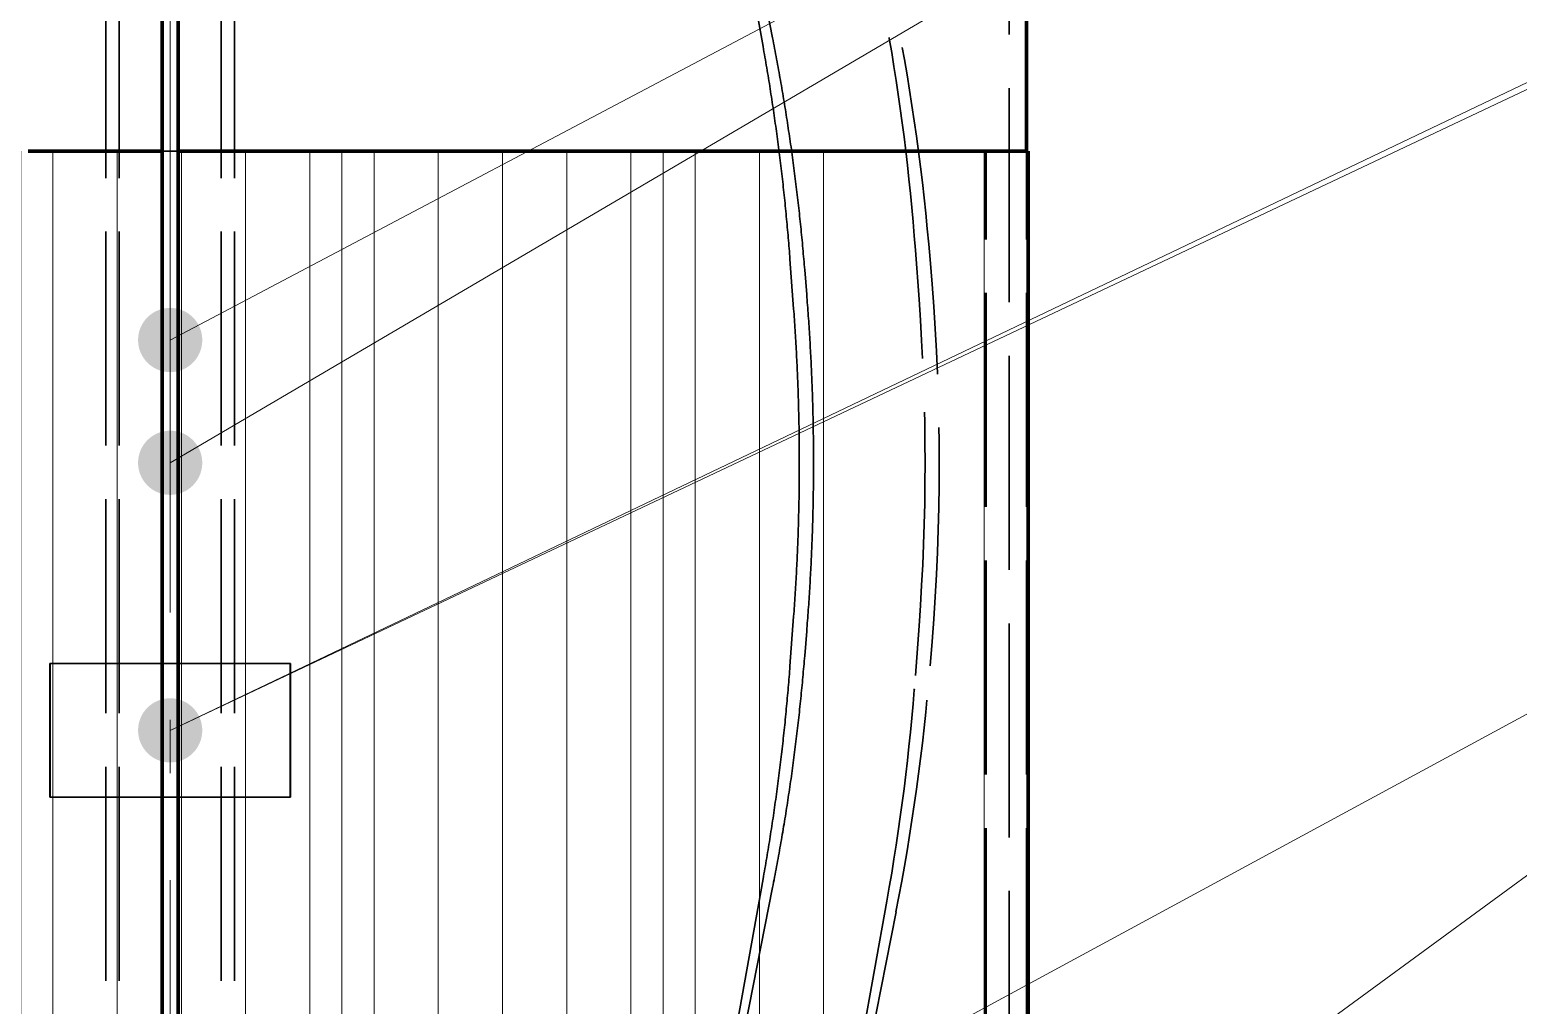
# Model space of a CAD drawing. Header units: millimetres. Extents: x 0 to 2382, y 0 to 420.
# Drawn here: x 159.17 to 186.98, y 247.57 to 265.8 of the extents above; entities that cross this region are included whole.
import ezdxf

# ---------------------------------------------------------------- set-up
doc = ezdxf.new("R2010")
doc.units = ezdxf.units.MM
doc.linetypes.add('IRAM-E-TRAZOS', pattern=[5, 4, -1])
doc.linetypes.add('IRAM-F-TRAZO-PUNTO', pattern=[20, 15, -2, 1, -2])
for name, color, linetype, lineweight in [('01-VISIBLE', 7, 'CONTINUOUS', 70), ('02-OCULTA', 4, 'IRAM-E-TRAZOS', 35), ('03-EJE', 1, 'IRAM-F-TRAZO-PUNTO', 18), ('05-RAYADO', 8, 'CONTINUOUS', 18), ('08-FINA', 5, 'CONTINUOUS', 18)]:
    doc.layers.add(name, color=color, linetype=linetype, lineweight=lineweight)

msp = doc.modelspace()

# ---------------------------------------------------------------- hatches: boundary and pattern name
at = {"layer": '05-RAYADO'}
h = msp.add_hatch(dxfattribs=at)
h.set_pattern_fill('ANSI31', scale=0.94488, angle=45)
h.paths.add_polyline_path([(177.008, 241.884), (177.008, 263.535), (146.574, 263.535), (146.574, 241.884)])
h = msp.add_hatch(dxfattribs=at)
h.set_pattern_fill('ANSI31', scale=0.377953, angle=45)
h.paths.add_polyline_path([(174.735, 241.884), (174.735, 263.535), (148.847, 263.535), (148.847, 241.884)])
at = {"layer": '08-FINA'}
h = msp.add_hatch(color=7, dxfattribs=at)
h.dxf.hatch_style = 1
edge = h.paths.add_edge_path()
edge.add_arc((161.791, 260.003), 0.6, 0, 360)
h = msp.add_hatch(color=7, dxfattribs=at)
h.dxf.hatch_style = 1
edge = h.paths.add_edge_path()
edge.add_arc((161.791, 257.709), 0.6, 0, 360)
h = msp.add_hatch(color=7, dxfattribs=at)
h.dxf.hatch_style = 1
edge = h.paths.add_edge_path()
edge.add_arc((161.791, 252.709), 0.6, 0, 360)
h = msp.add_hatch(color=7, dxfattribs=at)
h.dxf.hatch_style = 1
edge = h.paths.add_edge_path()
edge.add_arc((161.791, 252.709), 0.6, 0, 360)

# ---------------------------------------------------------------- linework, layer by layer
at = {"layer": '01-VISIBLE'}
for p, q in [((161.641, 231.297), (161.641, 289.609)), ((161.941, 231.297), (161.941, 289.609)), ((177.791, 263.535), (177.791, 289.709)), ((177.821, 241.884), (177.821, 263.535))]:
    msp.add_line(p, q, dxfattribs=at)
for points in [[(159.136, 263.535), (159.186, 263.535), (159.236, 263.535), (159.286, 263.535), (159.336, 263.535), (159.387, 263.535), (159.437, 263.535), (159.487, 263.535), (159.537, 263.535), (159.587, 263.535), (159.637, 263.535), (159.687, 263.535), (159.737, 263.535), (159.787, 263.535), (159.837, 263.535), (159.888, 263.535), (159.938, 263.535), (159.988, 263.535), (160.038, 263.535), (160.088, 263.535), (160.138, 263.535), (160.188, 263.535), (160.238, 263.535), (160.288, 263.535), (160.338, 263.535), (160.388, 263.535), (160.439, 263.535), (160.489, 263.535), (160.539, 263.535), (160.589, 263.535), (160.639, 263.535), (160.689, 263.535), (160.739, 263.535), (160.789, 263.535), (160.839, 263.535), (160.889, 263.535), (160.94, 263.535), (160.99, 263.535), (161.04, 263.535), (161.09, 263.535), (161.14, 263.535), (161.19, 263.535), (161.24, 263.535), (161.29, 263.535), (161.34, 263.535), (161.39, 263.535), (161.44, 263.535), (161.491, 263.535), (161.541, 263.535), (161.591, 263.535), (161.641, 263.535)], [(161.941, 263.535), (161.991, 263.535), (162.041, 263.535), (162.091, 263.535), (162.141, 263.535), (162.191, 263.535), (162.241, 263.535), (162.292, 263.535), (162.342, 263.535), (162.392, 263.535), (162.442, 263.535), (162.492, 263.535), (162.542, 263.535), (162.592, 263.535), (162.642, 263.535), (162.692, 263.535), (162.742, 263.535), (162.792, 263.535), (162.843, 263.535), (162.893, 263.535), (162.943, 263.535), (162.993, 263.535), (163.043, 263.535), (163.093, 263.535), (163.143, 263.535), (163.193, 263.535), (163.243, 263.535), (163.293, 263.535), (163.344, 263.535), (163.394, 263.535), (163.444, 263.535), (163.494, 263.535), (163.544, 263.535), (163.594, 263.535), (163.644, 263.535), (163.694, 263.535), (163.744, 263.535), (163.794, 263.535), (163.844, 263.535), (163.895, 263.535), (163.945, 263.535), (163.995, 263.535), (164.045, 263.535), (164.095, 263.535), (164.145, 263.535), (164.195, 263.535), (164.245, 263.535), (164.295, 263.535), (164.345, 263.535), (164.395, 263.535), (164.446, 263.535), (164.496, 263.535), (164.546, 263.535), (164.596, 263.535), (164.646, 263.535), (164.696, 263.535), (164.746, 263.535), (164.796, 263.535), (164.846, 263.535), (164.896, 263.535), (164.947, 263.535), (164.997, 263.535), (165.047, 263.535), (165.097, 263.535), (165.147, 263.535), (165.197, 263.535), (165.247, 263.535), (165.297, 263.535), (165.347, 263.535), (165.397, 263.535), (165.447, 263.535), (165.498, 263.535), (165.548, 263.535), (165.598, 263.535), (165.648, 263.535), (165.698, 263.535), (165.748, 263.535), (165.798, 263.535), (165.848, 263.535), (165.898, 263.535), (165.948, 263.535), (165.999, 263.535), (166.049, 263.535), (166.099, 263.535), (166.149, 263.535), (166.199, 263.535), (166.249, 263.535), (166.299, 263.535), (166.349, 263.535), (166.399, 263.535), (166.449, 263.535), (166.499, 263.535), (166.55, 263.535), (166.6, 263.535), (166.65, 263.535), (166.7, 263.535), (166.75, 263.535), (166.8, 263.535), (166.85, 263.535), (166.9, 263.535), (166.95, 263.535), (167, 263.535), (167.051, 263.535), (167.101, 263.535), (167.151, 263.535), (167.201, 263.535), (167.251, 263.535), (167.301, 263.535), (167.351, 263.535), (167.401, 263.535), (167.451, 263.535), (167.501, 263.535), (167.551, 263.535), (167.602, 263.535), (167.652, 263.535), (167.702, 263.535), (167.752, 263.535), (167.802, 263.535), (167.852, 263.535), (167.902, 263.535), (167.952, 263.535), (168.002, 263.535), (168.052, 263.535), (168.102, 263.535), (168.153, 263.535), (168.203, 263.535), (168.253, 263.535), (168.303, 263.535), (168.353, 263.535), (168.403, 263.535), (168.453, 263.535), (168.503, 263.535), (168.553, 263.535), (168.603, 263.535), (168.654, 263.535), (168.704, 263.535), (168.754, 263.535), (168.804, 263.535), (168.854, 263.535), (168.904, 263.535), (168.954, 263.535), (169.004, 263.535), (169.054, 263.535), (169.104, 263.535), (169.154, 263.535), (169.205, 263.535), (169.255, 263.535), (169.305, 263.535), (169.355, 263.535), (169.405, 263.535), (169.455, 263.535), (169.505, 263.535), (169.555, 263.535), (169.605, 263.535), (169.655, 263.535), (169.706, 263.535), (169.756, 263.535), (169.806, 263.535), (169.856, 263.535), (169.906, 263.535), (169.956, 263.535), (170.006, 263.535), (170.056, 263.535), (170.106, 263.535), (170.156, 263.535), (170.206, 263.535), (170.257, 263.535), (170.307, 263.535), (170.357, 263.535), (170.407, 263.535), (170.457, 263.535), (170.507, 263.535), (170.557, 263.535), (170.607, 263.535), (170.657, 263.535), (170.707, 263.535), (170.758, 263.535), (170.808, 263.535), (170.858, 263.535), (170.908, 263.535), (170.958, 263.535), (171.008, 263.535), (171.058, 263.535), (171.108, 263.535), (171.158, 263.535), (171.208, 263.535), (171.258, 263.535), (171.309, 263.535), (171.359, 263.535), (171.409, 263.535), (171.459, 263.535), (171.509, 263.535), (171.559, 263.535), (171.609, 263.535), (171.659, 263.535), (171.709, 263.535), (171.759, 263.535), (171.809, 263.535), (171.86, 263.535), (171.91, 263.535), (171.96, 263.535), (172.01, 263.535), (172.06, 263.535), (172.11, 263.535), (172.16, 263.535), (172.21, 263.535), (172.26, 263.535), (172.31, 263.535), (172.361, 263.535), (172.411, 263.535), (172.461, 263.535), (172.511, 263.535), (172.561, 263.535), (172.611, 263.535), (172.661, 263.535), (172.711, 263.535), (172.761, 263.535), (172.811, 263.535), (172.861, 263.535), (172.912, 263.535), (172.962, 263.535), (173.012, 263.535), (173.062, 263.535), (173.112, 263.535), (173.162, 263.535), (173.212, 263.535), (173.262, 263.535), (173.312, 263.535), (173.362, 263.535), (173.413, 263.535), (173.463, 263.535), (173.513, 263.535), (173.563, 263.535), (173.613, 263.535), (173.663, 263.535), (173.713, 263.535), (173.763, 263.535), (173.813, 263.535), (173.863, 263.535), (173.913, 263.535), (173.964, 263.535), (174.014, 263.535), (174.064, 263.535), (174.114, 263.535), (174.164, 263.535), (174.214, 263.535), (174.264, 263.535), (174.314, 263.535), (174.364, 263.535), (174.414, 263.535), (174.465, 263.535), (174.515, 263.535), (174.565, 263.535), (174.615, 263.535), (174.665, 263.535), (174.715, 263.535), (174.765, 263.535), (174.815, 263.535), (174.865, 263.535), (174.915, 263.535), (174.965, 263.535), (175.016, 263.535), (175.066, 263.535), (175.116, 263.535), (175.166, 263.535), (175.216, 263.535), (175.266, 263.535), (175.316, 263.535), (175.366, 263.535), (175.416, 263.535), (175.466, 263.535), (175.516, 263.535), (175.567, 263.535), (175.617, 263.535), (175.667, 263.535), (175.717, 263.535), (175.767, 263.535), (175.817, 263.535), (175.867, 263.535), (175.917, 263.535), (175.967, 263.535), (176.017, 263.535), (176.068, 263.535), (176.118, 263.535), (176.168, 263.535), (176.218, 263.535), (176.268, 263.535), (176.318, 263.535), (176.368, 263.535), (176.418, 263.535), (176.468, 263.535), (176.518, 263.535), (176.568, 263.535), (176.619, 263.535), (176.669, 263.535), (176.719, 263.535), (176.769, 263.535), (176.819, 263.535), (176.869, 263.535), (176.919, 263.535), (176.969, 263.535), (177.019, 263.535), (177.069, 263.535), (177.12, 263.535), (177.17, 263.535), (177.22, 263.535), (177.27, 263.535), (177.32, 263.535), (177.37, 263.535), (177.42, 263.535), (177.47, 263.535), (177.52, 263.535), (177.57, 263.535), (177.62, 263.535), (177.671, 263.535), (177.721, 263.535), (177.771, 263.535), (177.821, 263.535)]]:
    msp.add_lwpolyline(points, dxfattribs=at)
at = {"layer": '02-OCULTA'}
for p, q in [((160.591, 218.029), (160.591, 301.976)), ((160.841, 218.029), (160.841, 301.976)), ((162.741, 218.029), (162.741, 301.976)), ((162.991, 218.029), (162.991, 301.976)), ((161.641, 225.809), (161.641, 289.609)), ((161.941, 225.809), (161.941, 289.609)), ((177.471, 225.709), (177.471, 289.709)), ((172.869, 265.487), (171.466, 273.318)), ((172.869, 265.487), (171.466, 273.318)), ((173.048, 265.647), (171.581, 273.119)), ((177.008, 263.535), (177.036, 263.535)), ((177.008, 241.884), (177.008, 263.535)), ((177.036, 241.884), (177.036, 263.535)), ((177.791, 241.884), (177.791, 263.535)), ((177.791, 241.884), (177.791, 263.535)), ((173.441, 260.584), (173.372, 261.511)), ((173.441, 260.584), (173.372, 261.511)), ((175.784, 260.758), (175.716, 261.685)), ((175.784, 260.758), (175.716, 261.685)), ((176.027, 261.047), (175.99, 261.505)), ((173.685, 260.856), (173.648, 261.315)), ((173.372, 253.908), (173.441, 254.835)), ((173.372, 253.908), (173.441, 254.835)), ((173.648, 254.104), (173.685, 254.563)), ((175.716, 253.734), (175.784, 254.661)), ((175.716, 253.734), (175.784, 254.661)), ((175.99, 253.913), (176.027, 254.372)), ((159.544, 251.459), (159.544, 253.959)), ((159.548, 253.959), (159.544, 253.959)), ((159.548, 251.459), (159.548, 253.959)), ((164.033, 253.959), (164.038, 253.959)), ((164.033, 251.459), (164.033, 253.959)), ((164.038, 251.459), (164.038, 253.959)), ((159.548, 251.459), (159.544, 251.459)), ((164.033, 251.459), (164.038, 251.459)), ((171.466, 242.101), (172.869, 249.932)), ((171.466, 242.101), (172.869, 249.932)), ((171.581, 242.3), (173.048, 249.771)), ((173.779, 241.687), (175.183, 249.518)), ((173.779, 241.687), (175.183, 249.518)), ((173.887, 241.847), (175.354, 249.319))]:
    msp.add_line(p, q, dxfattribs=at)
for points in [[(173.648, 261.315), (173.644, 261.365), (173.639, 261.415), (173.635, 261.465), (173.631, 261.515), (173.627, 261.565), (173.622, 261.616), (173.618, 261.666), (173.613, 261.716), (173.608, 261.766), (173.604, 261.816), (173.599, 261.866), (173.594, 261.916), (173.589, 261.966), (173.584, 262.016), (173.579, 262.066), (173.574, 262.116), (173.569, 262.166), (173.564, 262.216), (173.559, 262.266), (173.553, 262.316), (173.548, 262.366), (173.542, 262.416), (173.537, 262.466), (173.531, 262.516), (173.526, 262.566), (173.52, 262.616), (173.514, 262.666), (173.508, 262.716), (173.502, 262.766), (173.496, 262.816), (173.49, 262.866), (173.484, 262.916), (173.478, 262.966), (173.472, 263.016), (173.465, 263.066), (173.459, 263.116), (173.452, 263.166), (173.446, 263.215), (173.439, 263.265), (173.433, 263.315), (173.426, 263.365), (173.419, 263.415), (173.412, 263.465), (173.406, 263.515), (173.399, 263.564), (173.392, 263.614), (173.385, 263.664), (173.377, 263.714), (173.37, 263.764), (173.363, 263.813), (173.356, 263.863), (173.348, 263.913), (173.341, 263.963), (173.333, 264.012), (173.325, 264.062), (173.318, 264.112), (173.31, 264.161), (173.302, 264.211), (173.294, 264.261), (173.286, 264.31), (173.278, 264.36), (173.27, 264.41), (173.262, 264.459), (173.254, 264.509), (173.246, 264.559), (173.238, 264.608), (173.229, 264.658), (173.221, 264.707), (173.212, 264.757), (173.204, 264.807), (173.195, 264.856), (173.186, 264.906), (173.178, 264.955), (173.169, 265.005), (173.16, 265.054), (173.151, 265.104), (173.142, 265.153), (173.133, 265.203), (173.124, 265.252), (173.114, 265.302), (173.105, 265.351), (173.096, 265.401), (173.086, 265.45), (173.077, 265.499), (173.067, 265.549), (173.058, 265.598), (173.048, 265.647)], [(173.372, 261.511), (173.368, 261.561), (173.364, 261.611), (173.361, 261.661), (173.357, 261.711), (173.353, 261.761), (173.349, 261.811), (173.344, 261.861), (173.34, 261.911), (173.336, 261.961), (173.332, 262.011), (173.327, 262.06), (173.323, 262.11), (173.318, 262.16), (173.314, 262.21), (173.309, 262.26), (173.304, 262.31), (173.3, 262.36), (173.295, 262.41), (173.29, 262.46), (173.285, 262.509), (173.28, 262.559), (173.275, 262.609), (173.27, 262.659), (173.264, 262.709), (173.259, 262.759), (173.254, 262.809), (173.248, 262.858), (173.243, 262.908), (173.237, 262.958), (173.232, 263.008), (173.226, 263.058), (173.22, 263.107), (173.214, 263.157), (173.209, 263.207), (173.203, 263.257), (173.197, 263.306), (173.191, 263.356), (173.184, 263.406), (173.178, 263.456), (173.172, 263.505), (173.166, 263.555), (173.159, 263.605), (173.153, 263.654), (173.146, 263.704), (173.14, 263.754), (173.133, 263.803), (173.126, 263.853), (173.12, 263.903), (173.113, 263.952), (173.106, 264.002), (173.099, 264.052), (173.092, 264.101), (173.085, 264.151), (173.078, 264.201), (173.071, 264.25), (173.063, 264.3), (173.056, 264.349), (173.049, 264.399), (173.041, 264.448), (173.034, 264.498), (173.026, 264.547), (173.018, 264.597), (173.011, 264.646), (173.003, 264.696), (172.995, 264.745), (172.987, 264.795), (172.979, 264.844), (172.971, 264.894), (172.963, 264.943), (172.955, 264.993), (172.946, 265.042), (172.938, 265.092), (172.93, 265.141), (172.921, 265.19), (172.913, 265.24), (172.904, 265.289), (172.896, 265.339), (172.887, 265.388), (172.878, 265.437), (172.869, 265.487)], [(173.372, 261.511), (173.368, 261.561), (173.364, 261.611), (173.361, 261.661), (173.357, 261.711), (173.353, 261.761), (173.349, 261.811), (173.344, 261.861), (173.34, 261.911), (173.336, 261.961), (173.332, 262.011), (173.327, 262.06), (173.323, 262.11), (173.318, 262.16), (173.314, 262.21), (173.309, 262.26), (173.304, 262.31), (173.3, 262.36), (173.295, 262.41), (173.29, 262.46), (173.285, 262.509), (173.28, 262.559), (173.275, 262.609), (173.27, 262.659), (173.264, 262.709), (173.259, 262.759), (173.254, 262.809), (173.248, 262.858), (173.243, 262.908), (173.237, 262.958), (173.232, 263.008), (173.226, 263.058), (173.22, 263.107), (173.214, 263.157), (173.209, 263.207), (173.203, 263.257), (173.197, 263.306), (173.191, 263.356), (173.184, 263.406), (173.178, 263.456), (173.172, 263.505), (173.166, 263.555), (173.159, 263.605), (173.153, 263.654), (173.146, 263.704), (173.14, 263.754), (173.133, 263.803), (173.126, 263.853), (173.12, 263.903), (173.113, 263.952), (173.106, 264.002), (173.099, 264.052), (173.092, 264.101), (173.085, 264.151), (173.078, 264.201), (173.071, 264.25), (173.063, 264.3), (173.056, 264.349), (173.049, 264.399), (173.041, 264.448), (173.034, 264.498), (173.026, 264.547), (173.018, 264.597), (173.011, 264.646), (173.003, 264.696), (172.995, 264.745), (172.987, 264.795), (172.979, 264.844), (172.971, 264.894), (172.963, 264.943), (172.955, 264.993), (172.946, 265.042), (172.938, 265.092), (172.93, 265.141), (172.921, 265.19), (172.913, 265.24), (172.904, 265.289), (172.896, 265.339), (172.887, 265.388), (172.878, 265.437), (172.869, 265.487)], [(159.151, 263.535), (159.231, 263.535), (159.311, 263.535), (159.391, 263.535), (159.471, 263.535), (159.551, 263.535), (159.631, 263.535), (159.711, 263.535), (159.791, 263.535), (159.871, 263.535), (159.951, 263.535), (160.031, 263.535), (160.111, 263.535), (160.191, 263.535), (160.271, 263.535), (160.351, 263.535), (160.431, 263.535), (160.511, 263.535), (160.591, 263.535), (160.671, 263.535), (160.751, 263.535), (160.831, 263.535), (160.911, 263.535), (160.991, 263.535), (161.071, 263.535), (161.151, 263.535), (161.231, 263.535), (161.311, 263.535), (161.391, 263.535), (161.471, 263.535), (161.551, 263.535), (161.631, 263.535), (161.711, 263.535), (161.791, 263.535), (161.871, 263.535), (161.951, 263.535), (162.031, 263.535), (162.111, 263.535), (162.191, 263.535), (162.271, 263.535), (162.351, 263.535), (162.431, 263.535), (162.511, 263.535), (162.591, 263.535), (162.671, 263.535), (162.751, 263.535), (162.831, 263.535), (162.911, 263.535), (162.991, 263.535), (163.071, 263.535), (163.151, 263.535), (163.231, 263.535), (163.311, 263.535), (163.391, 263.535), (163.471, 263.535), (163.551, 263.535), (163.631, 263.535), (163.711, 263.535), (163.791, 263.535), (163.871, 263.535), (163.951, 263.535), (164.031, 263.535), (164.111, 263.535), (164.191, 263.535), (164.271, 263.535), (164.351, 263.535), (164.431, 263.535), (164.511, 263.535), (164.591, 263.535), (164.671, 263.535), (164.751, 263.535), (164.831, 263.535), (164.911, 263.535), (164.991, 263.535), (165.071, 263.535), (165.151, 263.535), (165.231, 263.535), (165.311, 263.535), (165.391, 263.535), (165.471, 263.535), (165.551, 263.535), (165.631, 263.535), (165.711, 263.535), (165.791, 263.535), (165.871, 263.535), (165.951, 263.535), (166.031, 263.535), (166.111, 263.535), (166.191, 263.535), (166.271, 263.535), (166.351, 263.535), (166.431, 263.535), (166.511, 263.535), (166.591, 263.535), (166.671, 263.535), (166.751, 263.535), (166.831, 263.535), (166.911, 263.535), (166.991, 263.535), (167.071, 263.535), (167.151, 263.535), (167.231, 263.535), (167.311, 263.535), (167.391, 263.535), (167.471, 263.535), (167.551, 263.535), (167.631, 263.535), (167.711, 263.535), (167.791, 263.535), (167.871, 263.535), (167.951, 263.535), (168.031, 263.535), (168.111, 263.535), (168.191, 263.535), (168.271, 263.535), (168.351, 263.535), (168.431, 263.535), (168.511, 263.535), (168.591, 263.535), (168.671, 263.535), (168.751, 263.535), (168.831, 263.535), (168.911, 263.535), (168.991, 263.535), (169.071, 263.535), (169.151, 263.535), (169.231, 263.535), (169.311, 263.535), (169.391, 263.535), (169.471, 263.535), (169.551, 263.535), (169.631, 263.535), (169.711, 263.535), (169.791, 263.535), (169.871, 263.535), (169.951, 263.535), (170.031, 263.535), (170.111, 263.535), (170.191, 263.535), (170.271, 263.535), (170.351, 263.535), (170.431, 263.535), (170.511, 263.535), (170.591, 263.535), (170.671, 263.535), (170.751, 263.535), (170.831, 263.535), (170.911, 263.535), (170.991, 263.535), (171.071, 263.535), (171.151, 263.535), (171.231, 263.535), (171.311, 263.535), (171.391, 263.535), (171.471, 263.535), (171.551, 263.535), (171.631, 263.535), (171.711, 263.535), (171.791, 263.535), (171.871, 263.535), (171.951, 263.535), (172.031, 263.535), (172.111, 263.535), (172.191, 263.535), (172.271, 263.535), (172.351, 263.535), (172.431, 263.535), (172.511, 263.535), (172.591, 263.535), (172.671, 263.535), (172.751, 263.535), (172.831, 263.535), (172.911, 263.535), (172.991, 263.535), (173.071, 263.535), (173.151, 263.535), (173.231, 263.535), (173.311, 263.535), (173.391, 263.535), (173.471, 263.535), (173.551, 263.535), (173.631, 263.535), (173.711, 263.535), (173.791, 263.535), (173.871, 263.535), (173.951, 263.535), (174.031, 263.535), (174.111, 263.535), (174.191, 263.535), (174.271, 263.535), (174.351, 263.535), (174.431, 263.535), (174.511, 263.535), (174.591, 263.535), (174.671, 263.535), (174.751, 263.535), (174.831, 263.535), (174.911, 263.535), (174.991, 263.535), (175.071, 263.535), (175.151, 263.535), (175.231, 263.535), (175.311, 263.535), (175.391, 263.535), (175.471, 263.535), (175.551, 263.535), (175.631, 263.535), (175.711, 263.535), (175.791, 263.535), (175.871, 263.535), (175.951, 263.535), (176.031, 263.535), (176.111, 263.535), (176.191, 263.535), (176.271, 263.535), (176.351, 263.535), (176.431, 263.535), (176.511, 263.535), (176.591, 263.535), (176.671, 263.535), (176.751, 263.535), (176.831, 263.535), (176.911, 263.535), (176.991, 263.535), (177.071, 263.535), (177.151, 263.535), (177.231, 263.535), (177.311, 263.535), (177.391, 263.535), (177.471, 263.535), (177.551, 263.535), (177.631, 263.535), (177.711, 263.535), (177.791, 263.535)], [(161.641, 263.535), (161.691, 263.535), (161.741, 263.535), (161.791, 263.535), (161.841, 263.535), (161.891, 263.535), (161.941, 263.535)], [(177.791, 263.535), (177.739, 263.535), (177.686, 263.535), (177.634, 263.535), (177.582, 263.535), (177.53, 263.535), (177.478, 263.535), (177.425, 263.535), (177.373, 263.535), (177.321, 263.535), (177.269, 263.535), (177.217, 263.535), (177.164, 263.535), (177.112, 263.535), (177.06, 263.535), (177.008, 263.535)], [(177.821, 263.535), (177.769, 263.535), (177.716, 263.535), (177.664, 263.535), (177.612, 263.535), (177.559, 263.535), (177.507, 263.535), (177.455, 263.535), (177.402, 263.535), (177.35, 263.535), (177.298, 263.535), (177.246, 263.535), (177.193, 263.535), (177.141, 263.535), (177.089, 263.535), (177.036, 263.535)], [(173.685, 254.563), (173.689, 254.612), (173.693, 254.662), (173.697, 254.712), (173.701, 254.762), (173.704, 254.812), (173.708, 254.862), (173.712, 254.912), (173.715, 254.961), (173.719, 255.011), (173.722, 255.061), (173.726, 255.111), (173.729, 255.161), (173.732, 255.211), (173.735, 255.261), (173.739, 255.311), (173.742, 255.361), (173.745, 255.41), (173.748, 255.46), (173.75, 255.51), (173.753, 255.56), (173.756, 255.61), (173.759, 255.66), (173.761, 255.71), (173.764, 255.76), (173.766, 255.81), (173.769, 255.86), (173.771, 255.91), (173.773, 255.96), (173.776, 256.01), (173.778, 256.06), (173.78, 256.11), (173.782, 256.16), (173.784, 256.21), (173.786, 256.26), (173.788, 256.31), (173.789, 256.36), (173.791, 256.409), (173.793, 256.459), (173.794, 256.509), (173.796, 256.559), (173.797, 256.609), (173.799, 256.659), (173.8, 256.709), (173.801, 256.759), (173.802, 256.809), (173.803, 256.859), (173.805, 256.909), (173.806, 256.959), (173.806, 257.009), (173.807, 257.059), (173.808, 257.109), (173.809, 257.159), (173.81, 257.209), (173.81, 257.259), (173.811, 257.309), (173.811, 257.359), (173.812, 257.409), (173.812, 257.459), (173.812, 257.509), (173.812, 257.559), (173.813, 257.609), (173.813, 257.659), (173.813, 257.709), (173.813, 257.759), (173.813, 257.809), (173.812, 257.859), (173.812, 257.909), (173.812, 257.959), (173.812, 258.009), (173.811, 258.059), (173.811, 258.109), (173.81, 258.159), (173.81, 258.209), (173.809, 258.259), (173.808, 258.309), (173.807, 258.359), (173.806, 258.409), (173.806, 258.459), (173.805, 258.509), (173.803, 258.559), (173.802, 258.609), (173.801, 258.659), (173.8, 258.709), (173.799, 258.759), (173.797, 258.809), (173.796, 258.859), (173.794, 258.909), (173.793, 258.959), (173.791, 259.009), (173.789, 259.059), (173.788, 259.109), (173.786, 259.159), (173.784, 259.209), (173.782, 259.259), (173.78, 259.309), (173.778, 259.359), (173.776, 259.409), (173.773, 259.459), (173.771, 259.509), (173.769, 259.559), (173.766, 259.609), (173.764, 259.659), (173.761, 259.709), (173.759, 259.759), (173.756, 259.809), (173.753, 259.858), (173.75, 259.908), (173.748, 259.958), (173.745, 260.008), (173.742, 260.058), (173.739, 260.108), (173.735, 260.158), (173.732, 260.208), (173.729, 260.258), (173.726, 260.308), (173.722, 260.358), (173.719, 260.407), (173.715, 260.457), (173.712, 260.507), (173.708, 260.557), (173.704, 260.607), (173.701, 260.657), (173.697, 260.707), (173.693, 260.757), (173.689, 260.806), (173.685, 260.856)], [(173.441, 254.835), (173.444, 254.884), (173.448, 254.934), (173.452, 254.984), (173.455, 255.034), (173.459, 255.084), (173.462, 255.134), (173.465, 255.184), (173.468, 255.234), (173.472, 255.284), (173.475, 255.334), (173.478, 255.384), (173.481, 255.434), (173.484, 255.484), (173.486, 255.534), (173.489, 255.584), (173.492, 255.634), (173.495, 255.684), (173.497, 255.734), (173.5, 255.784), (173.502, 255.834), (173.504, 255.884), (173.507, 255.933), (173.509, 255.983), (173.511, 256.033), (173.513, 256.083), (173.515, 256.133), (173.517, 256.183), (173.519, 256.233), (173.521, 256.283), (173.523, 256.334), (173.525, 256.384), (173.526, 256.434), (173.528, 256.484), (173.53, 256.534), (173.531, 256.584), (173.532, 256.634), (173.534, 256.684), (173.535, 256.734), (173.536, 256.784), (173.538, 256.834), (173.539, 256.884), (173.54, 256.934), (173.541, 256.984), (173.542, 257.034), (173.542, 257.084), (173.543, 257.134), (173.544, 257.184), (173.544, 257.234), (173.545, 257.284), (173.546, 257.334), (173.546, 257.384), (173.546, 257.434), (173.547, 257.484), (173.547, 257.534), (173.547, 257.584), (173.547, 257.634), (173.547, 257.684), (173.547, 257.734), (173.547, 257.784), (173.547, 257.834), (173.547, 257.885), (173.547, 257.935), (173.546, 257.985), (173.546, 258.035), (173.546, 258.085), (173.545, 258.135), (173.544, 258.185), (173.544, 258.235), (173.543, 258.285), (173.542, 258.335), (173.542, 258.385), (173.541, 258.435), (173.54, 258.485), (173.539, 258.535), (173.538, 258.585), (173.536, 258.635), (173.535, 258.685), (173.534, 258.735), (173.532, 258.785), (173.531, 258.835), (173.53, 258.885), (173.528, 258.935), (173.526, 258.985), (173.525, 259.035), (173.523, 259.085), (173.521, 259.135), (173.519, 259.185), (173.517, 259.235), (173.515, 259.285), (173.513, 259.335), (173.511, 259.385), (173.509, 259.435), (173.507, 259.485), (173.504, 259.535), (173.502, 259.585), (173.5, 259.635), (173.497, 259.685), (173.495, 259.735), (173.492, 259.785), (173.489, 259.835), (173.486, 259.885), (173.484, 259.935), (173.481, 259.985), (173.478, 260.035), (173.475, 260.085), (173.472, 260.135), (173.468, 260.185), (173.465, 260.235), (173.462, 260.285), (173.459, 260.335), (173.455, 260.384), (173.452, 260.434), (173.448, 260.484), (173.444, 260.534), (173.441, 260.584)], [(173.441, 254.835), (173.444, 254.884), (173.448, 254.934), (173.452, 254.984), (173.455, 255.034), (173.459, 255.084), (173.462, 255.134), (173.465, 255.184), (173.468, 255.234), (173.472, 255.284), (173.475, 255.334), (173.478, 255.384), (173.481, 255.434), (173.484, 255.484), (173.486, 255.534), (173.489, 255.584), (173.492, 255.634), (173.495, 255.684), (173.497, 255.734), (173.5, 255.784), (173.502, 255.834), (173.504, 255.884), (173.507, 255.933), (173.509, 255.983), (173.511, 256.033), (173.513, 256.083), (173.515, 256.133), (173.517, 256.183), (173.519, 256.233), (173.521, 256.283), (173.523, 256.334), (173.525, 256.384), (173.526, 256.434), (173.528, 256.484), (173.53, 256.534), (173.531, 256.584), (173.532, 256.634), (173.534, 256.684), (173.535, 256.734), (173.536, 256.784), (173.538, 256.834), (173.539, 256.884), (173.54, 256.934), (173.541, 256.984), (173.542, 257.034), (173.542, 257.084), (173.543, 257.134), (173.544, 257.184), (173.544, 257.234), (173.545, 257.284), (173.546, 257.334), (173.546, 257.384), (173.546, 257.434), (173.547, 257.484), (173.547, 257.534), (173.547, 257.584), (173.547, 257.634), (173.547, 257.684), (173.547, 257.734), (173.547, 257.784), (173.547, 257.834), (173.547, 257.885), (173.547, 257.935), (173.546, 257.985), (173.546, 258.035), (173.546, 258.085), (173.545, 258.135), (173.544, 258.185), (173.544, 258.235), (173.543, 258.285), (173.542, 258.335), (173.542, 258.385), (173.541, 258.435), (173.54, 258.485), (173.539, 258.535), (173.538, 258.585), (173.536, 258.635), (173.535, 258.685), (173.534, 258.735), (173.532, 258.785), (173.531, 258.835), (173.53, 258.885), (173.528, 258.935), (173.526, 258.985), (173.525, 259.035), (173.523, 259.085), (173.521, 259.135), (173.519, 259.185), (173.517, 259.235), (173.515, 259.285), (173.513, 259.335), (173.511, 259.385), (173.509, 259.435), (173.507, 259.485), (173.504, 259.535), (173.502, 259.585), (173.5, 259.635), (173.497, 259.685), (173.495, 259.735), (173.492, 259.785), (173.489, 259.835), (173.486, 259.885), (173.484, 259.935), (173.481, 259.985), (173.478, 260.035), (173.475, 260.085), (173.472, 260.135), (173.468, 260.185), (173.465, 260.235), (173.462, 260.285), (173.459, 260.335), (173.455, 260.384), (173.452, 260.434), (173.448, 260.484), (173.444, 260.534), (173.441, 260.584)], [(164.038, 253.959), (163.987, 253.959), (163.937, 253.959), (163.886, 253.959), (163.836, 253.959), (163.785, 253.959), (163.735, 253.959), (163.684, 253.959), (163.634, 253.959), (163.583, 253.959), (163.533, 253.959), (163.482, 253.959), (163.432, 253.959), (163.381, 253.959), (163.331, 253.959), (163.28, 253.959), (163.23, 253.959), (163.179, 253.959), (163.129, 253.959), (163.078, 253.959), (163.028, 253.959), (162.977, 253.959), (162.927, 253.959), (162.876, 253.959), (162.826, 253.959), (162.775, 253.959), (162.725, 253.959), (162.674, 253.959), (162.624, 253.959), (162.573, 253.959), (162.523, 253.959), (162.472, 253.959), (162.422, 253.959), (162.371, 253.959), (162.321, 253.959), (162.271, 253.959), (162.22, 253.959), (162.17, 253.959), (162.119, 253.959), (162.069, 253.959), (162.018, 253.959), (161.968, 253.959), (161.917, 253.959), (161.867, 253.959), (161.816, 253.959), (161.766, 253.959), (161.715, 253.959), (161.665, 253.959), (161.614, 253.959), (161.564, 253.959), (161.513, 253.959), (161.463, 253.959), (161.412, 253.959), (161.362, 253.959), (161.311, 253.959), (161.261, 253.959), (161.21, 253.959), (161.16, 253.959), (161.109, 253.959), (161.059, 253.959), (161.008, 253.959), (160.958, 253.959), (160.907, 253.959), (160.857, 253.959), (160.806, 253.959), (160.756, 253.959), (160.705, 253.959), (160.655, 253.959), (160.604, 253.959), (160.554, 253.959), (160.503, 253.959), (160.453, 253.959), (160.402, 253.959), (160.352, 253.959), (160.301, 253.959), (160.251, 253.959), (160.2, 253.959), (160.15, 253.959), (160.099, 253.959), (160.049, 253.959), (159.998, 253.959), (159.948, 253.959), (159.897, 253.959), (159.847, 253.959), (159.797, 253.959), (159.746, 253.959), (159.696, 253.959), (159.645, 253.959), (159.595, 253.959), (159.544, 253.959)], [(164.033, 253.959), (163.983, 253.959), (163.933, 253.959), (163.882, 253.959), (163.832, 253.959), (163.781, 253.959), (163.731, 253.959), (163.681, 253.959), (163.63, 253.959), (163.58, 253.959), (163.529, 253.959), (163.479, 253.959), (163.429, 253.959), (163.378, 253.959), (163.328, 253.959), (163.278, 253.959), (163.227, 253.959), (163.177, 253.959), (163.126, 253.959), (163.076, 253.959), (163.026, 253.959), (162.975, 253.959), (162.925, 253.959), (162.874, 253.959), (162.824, 253.959), (162.774, 253.959), (162.723, 253.959), (162.673, 253.959), (162.622, 253.959), (162.572, 253.959), (162.522, 253.959), (162.471, 253.959), (162.421, 253.959), (162.37, 253.959), (162.32, 253.959), (162.27, 253.959), (162.219, 253.959), (162.169, 253.959), (162.118, 253.959), (162.068, 253.959), (162.018, 253.959), (161.967, 253.959), (161.917, 253.959), (161.866, 253.959), (161.816, 253.959), (161.766, 253.959), (161.715, 253.959), (161.665, 253.959), (161.614, 253.959), (161.564, 253.959), (161.514, 253.959), (161.463, 253.959), (161.413, 253.959), (161.362, 253.959), (161.312, 253.959), (161.262, 253.959), (161.211, 253.959), (161.161, 253.959), (161.111, 253.959), (161.06, 253.959), (161.01, 253.959), (160.959, 253.959), (160.909, 253.959), (160.859, 253.959), (160.808, 253.959), (160.758, 253.959), (160.707, 253.959), (160.657, 253.959), (160.607, 253.959), (160.556, 253.959), (160.506, 253.959), (160.455, 253.959), (160.405, 253.959), (160.355, 253.959), (160.304, 253.959), (160.254, 253.959), (160.203, 253.959), (160.153, 253.959), (160.103, 253.959), (160.052, 253.959), (160.002, 253.959), (159.951, 253.959), (159.901, 253.959), (159.851, 253.959), (159.8, 253.959), (159.75, 253.959), (159.699, 253.959), (159.649, 253.959), (159.599, 253.959), (159.548, 253.959)], [(173.048, 249.771), (173.058, 249.821), (173.067, 249.87), (173.077, 249.919), (173.086, 249.969), (173.096, 250.018), (173.105, 250.068), (173.114, 250.117), (173.124, 250.167), (173.133, 250.216), (173.142, 250.265), (173.151, 250.315), (173.16, 250.364), (173.169, 250.414), (173.178, 250.463), (173.186, 250.513), (173.195, 250.563), (173.204, 250.612), (173.212, 250.662), (173.221, 250.711), (173.229, 250.761), (173.238, 250.81), (173.246, 250.86), (173.254, 250.91), (173.262, 250.959), (173.27, 251.009), (173.278, 251.059), (173.286, 251.108), (173.294, 251.158), (173.302, 251.208), (173.31, 251.257), (173.318, 251.307), (173.325, 251.357), (173.333, 251.406), (173.341, 251.456), (173.348, 251.506), (173.356, 251.556), (173.363, 251.605), (173.37, 251.655), (173.377, 251.705), (173.385, 251.755), (173.392, 251.805), (173.399, 251.854), (173.406, 251.904), (173.412, 251.954), (173.419, 252.004), (173.426, 252.054), (173.433, 252.104), (173.439, 252.153), (173.446, 252.203), (173.452, 252.253), (173.459, 252.303), (173.465, 252.353), (173.472, 252.403), (173.478, 252.453), (173.484, 252.503), (173.49, 252.553), (173.496, 252.603), (173.502, 252.653), (173.508, 252.702), (173.514, 252.752), (173.52, 252.802), (173.526, 252.852), (173.531, 252.902), (173.537, 252.952), (173.542, 253.002), (173.548, 253.052), (173.553, 253.102), (173.559, 253.152), (173.564, 253.202), (173.569, 253.252), (173.574, 253.302), (173.579, 253.353), (173.584, 253.403), (173.589, 253.453), (173.594, 253.503), (173.599, 253.553), (173.604, 253.603), (173.608, 253.653), (173.613, 253.703), (173.618, 253.753), (173.622, 253.803), (173.627, 253.853), (173.631, 253.903), (173.635, 253.954), (173.639, 254.004), (173.644, 254.054), (173.648, 254.104)], [(172.869, 249.932), (172.878, 249.981), (172.887, 250.031), (172.896, 250.08), (172.904, 250.13), (172.913, 250.179), (172.921, 250.228), (172.93, 250.278), (172.938, 250.327), (172.946, 250.377), (172.955, 250.426), (172.963, 250.475), (172.971, 250.525), (172.979, 250.574), (172.987, 250.624), (172.995, 250.673), (173.003, 250.723), (173.011, 250.772), (173.018, 250.822), (173.026, 250.871), (173.034, 250.921), (173.041, 250.97), (173.049, 251.02), (173.056, 251.069), (173.063, 251.119), (173.071, 251.169), (173.078, 251.218), (173.085, 251.268), (173.092, 251.317), (173.099, 251.367), (173.106, 251.417), (173.113, 251.466), (173.12, 251.516), (173.126, 251.566), (173.133, 251.615), (173.14, 251.665), (173.146, 251.715), (173.153, 251.764), (173.159, 251.814), (173.166, 251.864), (173.172, 251.913), (173.178, 251.963), (173.184, 252.013), (173.191, 252.063), (173.197, 252.112), (173.203, 252.162), (173.209, 252.212), (173.214, 252.262), (173.22, 252.311), (173.226, 252.361), (173.232, 252.411), (173.237, 252.461), (173.243, 252.511), (173.248, 252.56), (173.254, 252.61), (173.259, 252.66), (173.264, 252.71), (173.27, 252.76), (173.275, 252.81), (173.28, 252.859), (173.285, 252.909), (173.29, 252.959), (173.295, 253.009), (173.3, 253.059), (173.304, 253.109), (173.309, 253.159), (173.314, 253.209), (173.318, 253.258), (173.323, 253.308), (173.327, 253.358), (173.332, 253.408), (173.336, 253.458), (173.34, 253.508), (173.344, 253.558), (173.349, 253.608), (173.353, 253.658), (173.357, 253.708), (173.361, 253.758), (173.364, 253.808), (173.368, 253.858), (173.372, 253.908)], [(172.869, 249.932), (172.878, 249.981), (172.887, 250.031), (172.896, 250.08), (172.904, 250.13), (172.913, 250.179), (172.921, 250.228), (172.93, 250.278), (172.938, 250.327), (172.946, 250.377), (172.955, 250.426), (172.963, 250.475), (172.971, 250.525), (172.979, 250.574), (172.987, 250.624), (172.995, 250.673), (173.003, 250.723), (173.011, 250.772), (173.018, 250.822), (173.026, 250.871), (173.034, 250.921), (173.041, 250.97), (173.049, 251.02), (173.056, 251.069), (173.063, 251.119), (173.071, 251.169), (173.078, 251.218), (173.085, 251.268), (173.092, 251.317), (173.099, 251.367), (173.106, 251.417), (173.113, 251.466), (173.12, 251.516), (173.126, 251.566), (173.133, 251.615), (173.14, 251.665), (173.146, 251.715), (173.153, 251.764), (173.159, 251.814), (173.166, 251.864), (173.172, 251.913), (173.178, 251.963), (173.184, 252.013), (173.191, 252.063), (173.197, 252.112), (173.203, 252.162), (173.209, 252.212), (173.214, 252.262), (173.22, 252.311), (173.226, 252.361), (173.232, 252.411), (173.237, 252.461), (173.243, 252.511), (173.248, 252.56), (173.254, 252.61), (173.259, 252.66), (173.264, 252.71), (173.27, 252.76), (173.275, 252.81), (173.28, 252.859), (173.285, 252.909), (173.29, 252.959), (173.295, 253.009), (173.3, 253.059), (173.304, 253.109), (173.309, 253.159), (173.314, 253.209), (173.318, 253.258), (173.323, 253.308), (173.327, 253.358), (173.332, 253.408), (173.336, 253.458), (173.34, 253.508), (173.344, 253.558), (173.349, 253.608), (173.353, 253.658), (173.357, 253.708), (173.361, 253.758), (173.364, 253.808), (173.368, 253.858), (173.372, 253.908)], [(164.038, 251.459), (163.987, 251.459), (163.937, 251.459), (163.886, 251.459), (163.836, 251.459), (163.785, 251.459), (163.735, 251.459), (163.684, 251.459), (163.634, 251.459), (163.583, 251.459), (163.533, 251.459), (163.482, 251.459), (163.432, 251.459), (163.381, 251.459), (163.331, 251.459), (163.28, 251.459), (163.23, 251.459), (163.179, 251.459), (163.129, 251.459), (163.078, 251.459), (163.028, 251.459), (162.977, 251.459), (162.927, 251.459), (162.876, 251.459), (162.826, 251.459), (162.775, 251.459), (162.725, 251.459), (162.674, 251.459), (162.624, 251.459), (162.573, 251.459), (162.523, 251.459), (162.472, 251.459), (162.422, 251.459), (162.371, 251.459), (162.321, 251.459), (162.271, 251.459), (162.22, 251.459), (162.17, 251.459), (162.119, 251.459), (162.069, 251.459), (162.018, 251.459), (161.968, 251.459), (161.917, 251.459), (161.867, 251.459), (161.816, 251.459), (161.766, 251.459), (161.715, 251.459), (161.665, 251.459), (161.614, 251.459), (161.564, 251.459), (161.513, 251.459), (161.463, 251.459), (161.412, 251.459), (161.362, 251.459), (161.311, 251.459), (161.261, 251.459), (161.21, 251.459), (161.16, 251.459), (161.109, 251.459), (161.059, 251.459), (161.008, 251.459), (160.958, 251.459), (160.907, 251.459), (160.857, 251.459), (160.806, 251.459), (160.756, 251.459), (160.705, 251.459), (160.655, 251.459), (160.604, 251.459), (160.554, 251.459), (160.503, 251.459), (160.453, 251.459), (160.402, 251.459), (160.352, 251.459), (160.301, 251.459), (160.251, 251.459), (160.2, 251.459), (160.15, 251.459), (160.099, 251.459), (160.049, 251.459), (159.998, 251.459), (159.948, 251.459), (159.897, 251.459), (159.847, 251.459), (159.797, 251.459), (159.746, 251.459), (159.696, 251.459), (159.645, 251.459), (159.595, 251.459), (159.544, 251.459)], [(164.033, 251.459), (163.983, 251.459), (163.933, 251.459), (163.882, 251.459), (163.832, 251.459), (163.781, 251.459), (163.731, 251.459), (163.681, 251.459), (163.63, 251.459), (163.58, 251.459), (163.529, 251.459), (163.479, 251.459), (163.429, 251.459), (163.378, 251.459), (163.328, 251.459), (163.278, 251.459), (163.227, 251.459), (163.177, 251.459), (163.126, 251.459), (163.076, 251.459), (163.026, 251.459), (162.975, 251.459), (162.925, 251.459), (162.874, 251.459), (162.824, 251.459), (162.774, 251.459), (162.723, 251.459), (162.673, 251.459), (162.622, 251.459), (162.572, 251.459), (162.522, 251.459), (162.471, 251.459), (162.421, 251.459), (162.37, 251.459), (162.32, 251.459), (162.27, 251.459), (162.219, 251.459), (162.169, 251.459), (162.118, 251.459), (162.068, 251.459), (162.018, 251.459), (161.967, 251.459), (161.917, 251.459), (161.866, 251.459), (161.816, 251.459), (161.766, 251.459), (161.715, 251.459), (161.665, 251.459), (161.614, 251.459), (161.564, 251.459), (161.514, 251.459), (161.463, 251.459), (161.413, 251.459), (161.362, 251.459), (161.312, 251.459), (161.262, 251.459), (161.211, 251.459), (161.161, 251.459), (161.111, 251.459), (161.06, 251.459), (161.01, 251.459), (160.959, 251.459), (160.909, 251.459), (160.859, 251.459), (160.808, 251.459), (160.758, 251.459), (160.707, 251.459), (160.657, 251.459), (160.607, 251.459), (160.556, 251.459), (160.506, 251.459), (160.455, 251.459), (160.405, 251.459), (160.355, 251.459), (160.304, 251.459), (160.254, 251.459), (160.203, 251.459), (160.153, 251.459), (160.103, 251.459), (160.052, 251.459), (160.002, 251.459), (159.951, 251.459), (159.901, 251.459), (159.851, 251.459), (159.8, 251.459), (159.75, 251.459), (159.699, 251.459), (159.649, 251.459), (159.599, 251.459), (159.548, 251.459)]]:
    msp.add_lwpolyline(points, dxfattribs=at)
for centre, start, end in [((134.654, 258.636), 4.2463, 10.1624), ((134.654, 258.636), 4.2463, 10.1624), ((134.95, 258.168), 4.649, 11.1072), ((134.988, 257.709), -4.649, 4.649), ((134.722, 257.709), -4.2463, 4.2463), ((134.722, 257.709), -4.2463, 4.2463), ((134.654, 256.782), -10.1624, -4.2463), ((134.654, 256.782), -10.1624, -4.2463), ((134.95, 257.251), -11.1072, -4.649)]:
    msp.add_arc(centre, 41.175, start, end, dxfattribs=at)
at = {"layer": '03-EJE'}
msp.add_line((161.791, 214.909), (161.791, 313.855), dxfattribs=at)
at = {"layer": '08-FINA'}
for p, q in [((211.654, 286.341), (161.791, 260.003)), ((201.742, 281.183), (161.791, 257.709)), ((211.581, 276.486), (161.791, 252.709)), ((201.574, 271.501), (161.791, 252.709)), ((211.674, 266.304), (161.791, 239.284)), ((201.963, 260.847), (172.503, 239.284))]:
    msp.add_line(p, q, dxfattribs=at)

doc.saveas('drawing.dxf')
